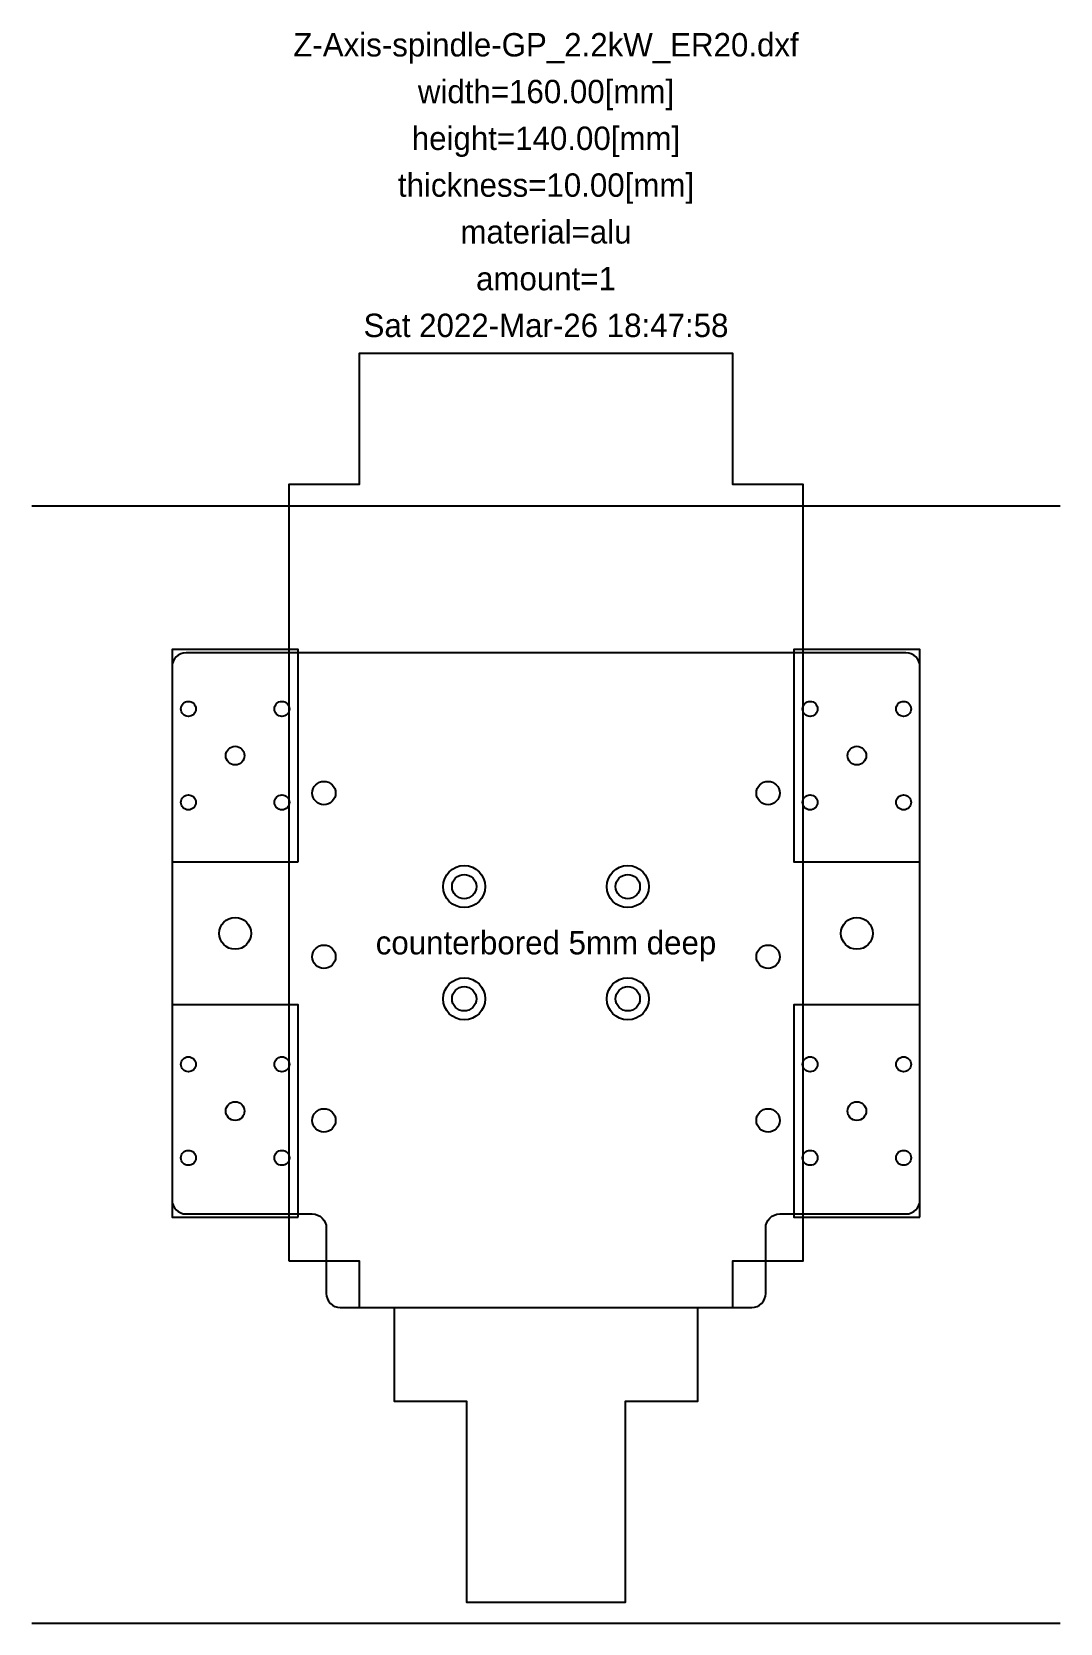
# Model space of a CAD drawing. Header units: millimetres. Extents: x -110 to 110, y -68 to 273.
import ezdxf
from ezdxf.enums import TextEntityAlignment as Align

# ---------------------------------------------------------------- set-up
doc = ezdxf.new("R2010")
doc.units = ezdxf.units.MM
doc.layers.add('annotation', color=2, linetype='Continuous')
doc.layers.add('outline', color=2, linetype='Continuous')
doc.styles.add('LiberationSerif', font='LiberationSerif-Regular.ttf')

msp = doc.modelspace()

# ---------------------------------------------------------------- linework, layer by layer
msp.add_lwpolyline([(-44, 0), (44, 0, 0.414214), (47, 3), (47, 17, -0.414214), (50, 20), (77, 20, 0.414214), (80, 23), (80, 137, 0.414214), (77, 140), (-77, 140, 0.414214), (-80, 137), (-80, 23, 0.414214), (-77, 20), (-50, 20, -0.414214), (-47, 17), (-47, 3, 0.414214)], format="xyb", close=True)
for centre, radius in [((-76.5, 128), 1.6), ((-56.5, 128), 1.6), ((56.5, 128), 1.6), ((76.5, 128), 1.6), ((-47.5, 110), 2.5), ((47.5, 110), 2.5), ((-76.5, 108), 1.6), ((-56.5, 108), 1.6), ((56.5, 108), 1.6), ((76.5, 108), 1.6), ((-17.5, 90), 2.6), ((17.5, 90), 2.6), ((-66.5, 80), 3.4), ((66.5, 80), 3.4), ((-47.5, 75), 2.5), ((47.5, 75), 2.5), ((-17.5, 66), 2.6), ((17.5, 66), 2.6), ((-76.5, 52), 1.6), ((-56.5, 52), 1.6), ((56.5, 52), 1.6), ((76.5, 52), 1.6), ((-47.5, 40), 2.5), ((47.5, 40), 2.5), ((-76.5, 32), 1.6), ((-56.5, 32), 1.6), ((56.5, 32), 1.6), ((76.5, 32), 1.6)]:
    msp.add_circle(centre, radius)
at = {"layer": 'annotation'}
for centre in [(-17.5, 90), (17.5, 90), (-17.5, 66), (17.5, 66)]:
    msp.add_circle(centre, 4.5, dxfattribs=at)
at = {"layer": 'outline'}
for points in [[(-55, 10), (-40, 10), (-40, 0), (-32.5, 0), (-32.5, -20), (-17, -20), (-17, -63), (17, -63), (17, -20), (32.5, -20), (32.5, 0), (40, 0), (40, 10), (55, 10), (55, 176), (40, 176), (40, 204), (-40, 204), (-40, 176), (-55, 176), (-55, 10)], [(-110, 171.44), (110, 171.44)], [(-110, -67.5), (110, -67.5)]]:
    msp.add_lwpolyline(points, dxfattribs=at)
for points in [[(-53, 95.3), (-53, 140.7), (-80, 140.7), (-80, 95.3)], [(80, 95.3), (80, 140.7), (53, 140.7), (53, 95.3)], [(-53, 19.3), (-53, 64.7), (-80, 64.7), (-80, 19.3)], [(80, 19.3), (80, 64.7), (53, 64.7), (53, 19.3)]]:
    msp.add_lwpolyline(points, close=True, dxfattribs=at)
for centre in [(-66.5, 118), (66.5, 118), (-66.5, 42), (66.5, 42)]:
    msp.add_circle(centre, 2, dxfattribs=at)

# ---------------------------------------------------------------- texts
at = {"layer": 'annotation', "style": 'LiberationSerif'}
for s, p in [('Z-Axis-spindle-GP_2.2kW_ER20.dxf', (0, 270)), ('width=160.00[mm]', (0, 260)), ('height=140.00[mm]', (0, 250)), ('thickness=10.00[mm]', (0, 240)), ('material=alu', (0, 230)), ('amount=1', (0, 220)), ('Sat 2022-Mar-26 18:47:58', (0, 210)), ('counterbored 5mm deep', (0, 78))]:
    msp.add_text(s, height=5, dxfattribs=at).set_placement(p, align=Align.MIDDLE_CENTER)

doc.saveas('drawing.dxf')
